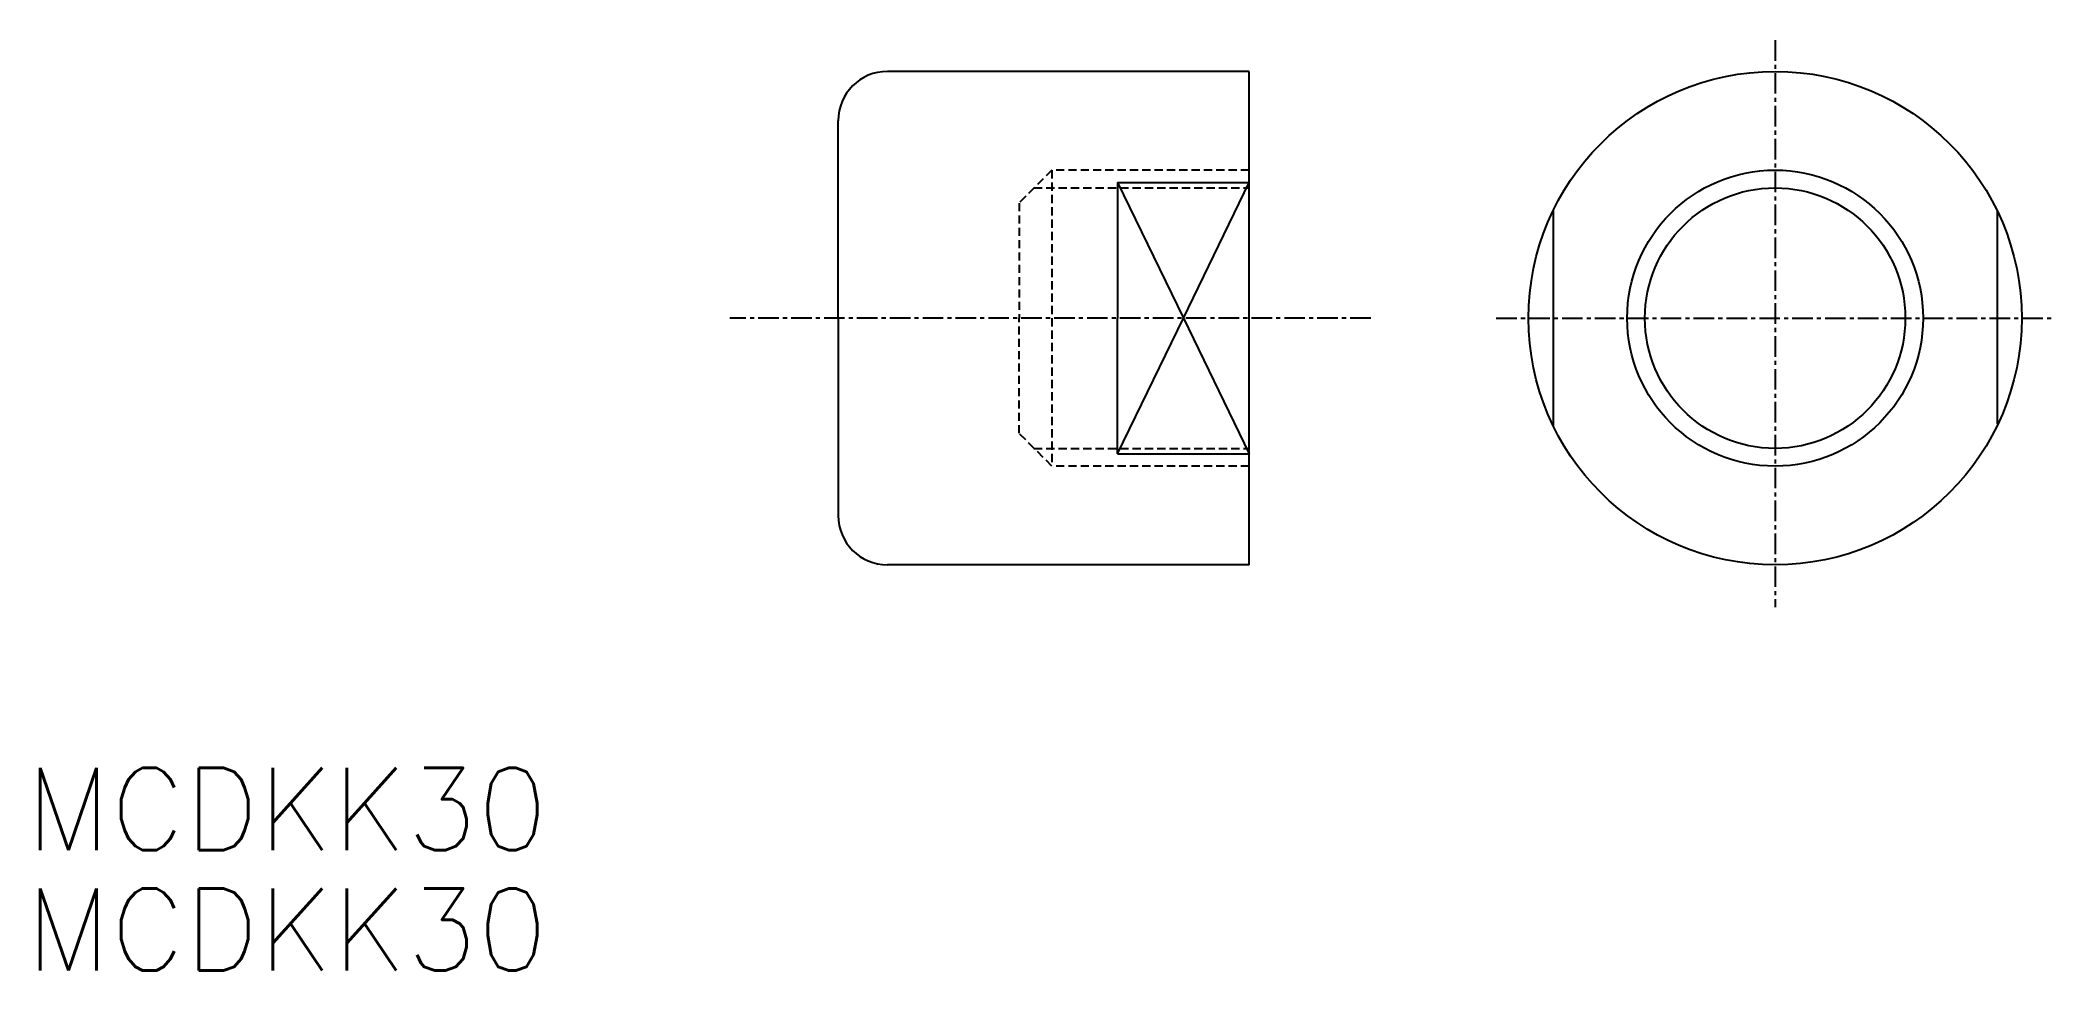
# Model space of a CAD drawing. Extents: x 362 to 484, y -39 to 18.
import ezdxf

# ---------------------------------------------------------------- set-up
doc = ezdxf.new("R2010")
doc.units = 0
doc.linetypes.add('CENTER', pattern=[2, 1.25, -0.25, 0.25, -0.25])
doc.linetypes.add('DASHED', pattern=[0.75, 0.5, -0.25])
doc.layers.get('0').update_dxf_attribs({"linetype": 'CONTINUOUS'})
doc.layers.add('CENTER', color=1, linetype='CENTER')
doc.styles.get("Standard").update_dxf_attribs({"font": 'txt.shx'})

msp = doc.modelspace()

# ---------------------------------------------------------------- linework, layer by layer
at = {"color": 7, "linetype": 'CONTINUOUS'}
for p, q in [((435.12, 15.85), (413.12, 15.85)), ((435.12, -14.15), (435.12, 15.85)), ((410.12, 0.85), (410.12, 12.85)), ((427.12, 9.1), (435.12, 9.1)), ((427.12, 9.1), (427.12, 0.85)), ((453.61, 7.39), (453.61, -5.69)), ((480.61, 7.39), (480.61, -5.57)), ((410.12, 0.85), (410.12, -11.15)), ((427.12, -7.4), (427.12, 0.85)), ((427.12, -7.4), (435.12, -7.4)), ((435.12, -14.15), (413.12, -14.15))]:
    msp.add_line(p, q, dxfattribs=at)
at = {"color": 3, "linetype": 'DASHED'}
for p, q in [((423.12, 9.85), (421.12, 7.85)), ((435.12, 9.85), (423.12, 9.85)), ((423.12, 9.85), (423.12, -8.15)), ((422.03, 8.77), (435.12, 8.77)), ((421.12, 7.85), (421.12, 0.85)), ((421.12, -6.15), (421.12, 0.85)), ((423.12, -8.15), (421.12, -6.15)), ((422.03, -7.07), (435.12, -7.07)), ((435.12, -8.15), (423.12, -8.15))]:
    msp.add_line(p, q, dxfattribs=at)
at = {"color": 3, "linetype": 'CONTINUOUS'}
for p, q in [((427.12, 9.1), (431.12, 0.85)), ((431.12, 0.85), (435.12, 9.1)), ((427.12, -7.4), (431.12, 0.85)), ((431.12, 0.85), (435.12, -7.4))]:
    msp.add_line(p, q, dxfattribs=at)
at = {"color": 7, "linetype": 'CONTINUOUS'}
for radius in [15, 7.92]:
    msp.add_circle((467.11, 0.85), radius, dxfattribs=at)
at = {"color": 3, "linetype": 'CONTINUOUS'}
msp.add_circle((467.11, 0.85), 9, dxfattribs=at)
at = {"color": 7, "linetype": 'CONTINUOUS'}
for centre, start, end in [((413.12, 12.85), 90, 180), ((413.12, -11.15), 180, 270)]:
    msp.add_arc(centre, 3, start, end, dxfattribs=at)
at = {"layer": 'CENTER', "color": 1, "linetype": 'CENTER'}
for p, q in [((467.11, 17.75), (467.11, -16.72)), ((442.51, 0.85), (403.54, 0.85)), ((450.15, 0.85), (484.06, 0.85))]:
    msp.add_line(p, q, dxfattribs=at)

# ---------------------------------------------------------------- texts
at = {"color": 7, "linetype": 'CONTINUOUS'}
for p in [(360.73, -31.5), (360.73, -38.83)]:
    msp.add_text('MCDKK30', height=5, dxfattribs=at).set_placement(p)

doc.saveas('drawing.dxf')
